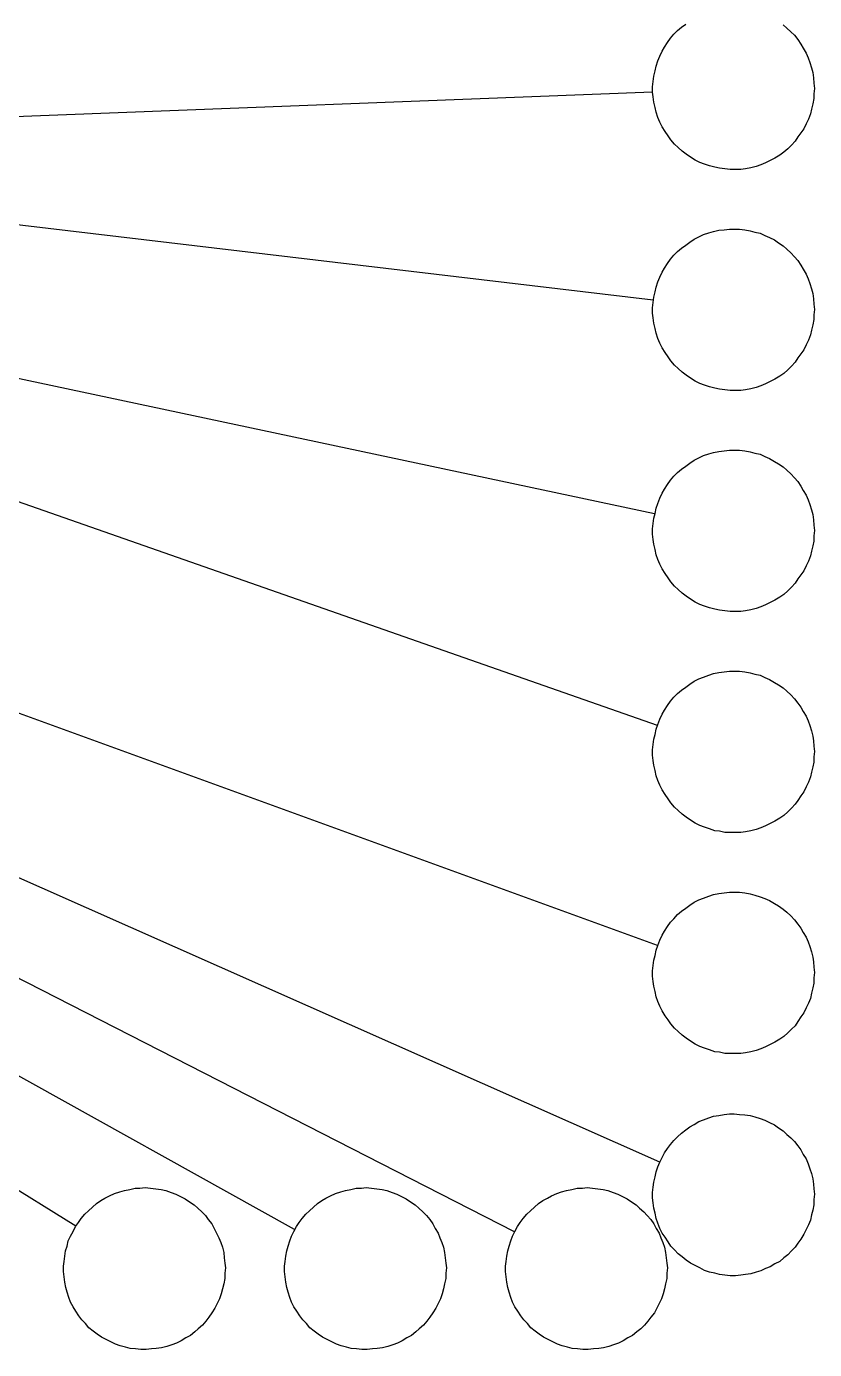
# Model space of a CAD drawing. Extents: x 9 to 432, y 44 to 411.
# Drawn here: x 187.2 to 224.8, y 52.2 to 115.4 of the extents above; entities that cross this region are included whole.
import ezdxf

# ---------------------------------------------------------------- set-up
doc = ezdxf.new("R2010")
doc.units = 0
doc.layers.get('0').update_dxf_attribs({"linetype": 'CONTINUOUS'})

msp = doc.modelspace()

# ---------------------------------------------------------------- linework, layer by layer
at = {"color": 7}
for p, q in [((217.960222, 114.863033), (218.129556, 115.060589)), ((218.129556, 115.060589), (218.298889, 115.229922)), ((218.298889, 115.229922), (218.496444, 115.399256)), ((218.496444, 115.399256), (218.694, 115.540367)), ((223.350667, 115.512144), (223.52, 115.342811)), ((223.52, 115.342811), (223.717556, 115.173478)), ((223.717556, 115.173478), (223.886889, 115.004144)), ((217.565111, 114.242144), (217.678, 114.4397)), ((217.678, 114.4397), (217.819111, 114.665478)), ((217.819111, 114.665478), (217.960222, 114.863033)), ((223.886889, 115.004144), (224.056222, 114.806589)), ((224.056222, 114.806589), (224.197333, 114.580811)), ((224.197333, 114.580811), (224.310222, 114.383256)), ((224.310222, 114.383256), (224.451333, 114.157478)), ((217.282889, 113.536589), (217.367556, 113.790589)), ((217.367556, 113.790589), (217.452222, 114.016367)), ((217.452222, 114.016367), (217.565111, 114.242144)), ((224.451333, 114.157478), (224.536, 113.9317)), ((224.536, 113.9317), (224.620667, 113.705922)), ((217.17, 113.056811), (217.226444, 113.310811)), ((217.226444, 113.310811), (217.282889, 113.536589)), ((224.620667, 113.705922), (224.705333, 113.451922)), ((224.705333, 113.451922), (224.761778, 113.226144)), ((224.761778, 113.226144), (224.79, 112.972144)), ((217.113556, 112.548811), (217.141778, 112.802811)), ((217.113556, 112.294811), (217.113556, 112.548811)), ((217.141778, 112.802811), (217.17, 113.056811)), ((224.79, 112.972144), (224.818222, 112.718144)), ((224.818222, 112.718144), (224.846444, 112.464144)), ((217.113556, 112.294811), (167.075556, 110.347478)), ((217.141778, 112.069033), (217.113556, 112.294811)), ((217.17, 111.815033), (217.141778, 112.069033)), ((224.818222, 111.984367), (224.761778, 111.730367)), ((224.846444, 112.464144), (224.818222, 112.210144)), ((224.818222, 112.210144), (224.818222, 111.984367)), ((217.226444, 111.561033), (217.17, 111.815033)), ((217.282889, 111.335256), (217.226444, 111.561033)), ((217.367556, 111.081256), (217.282889, 111.335256)), ((224.648889, 111.250589), (224.564222, 110.996589)), ((224.705333, 111.476367), (224.648889, 111.250589)), ((224.761778, 111.730367), (224.705333, 111.476367)), ((217.198222, 92.144144), (129.060222, 110.911922)), ((217.452222, 110.855478), (217.367556, 111.081256)), ((217.565111, 110.6297), (217.452222, 110.855478)), ((217.706222, 110.403922), (217.565111, 110.6297)), ((224.451333, 110.770811), (224.338444, 110.545033)), ((224.564222, 110.996589), (224.451333, 110.770811)), ((217.141778, 102.360589), (150.170444, 110.262811)), ((217.847333, 110.206367), (217.706222, 110.403922)), ((217.988444, 110.008811), (217.847333, 110.206367)), ((218.157778, 109.811256), (217.988444, 110.008811)), ((223.915111, 109.952367), (223.745778, 109.754811)), ((224.056222, 110.149922), (223.915111, 109.952367)), ((224.197333, 110.347478), (224.056222, 110.149922)), ((224.338444, 110.545033), (224.197333, 110.347478)), ((218.327111, 109.641922), (218.157778, 109.811256)), ((218.524667, 109.472589), (218.327111, 109.641922)), ((218.722222, 109.331478), (218.524667, 109.472589)), ((218.919778, 109.190367), (218.722222, 109.331478)), ((223.378889, 109.416144), (223.181333, 109.275033)), ((223.576444, 109.585478), (223.378889, 109.416144)), ((223.745778, 109.754811), (223.576444, 109.585478)), ((219.145556, 109.049256), (218.919778, 109.190367)), ((219.371333, 108.936367), (219.145556, 109.049256)), ((219.597111, 108.8517), (219.371333, 108.936367)), ((219.822889, 108.767033), (219.597111, 108.8517)), ((220.076889, 108.710589), (219.822889, 108.767033)), ((220.302667, 108.654144), (220.076889, 108.710589)), ((222.052444, 108.738811), (221.798444, 108.682367)), ((222.278222, 108.823478), (222.052444, 108.738811)), ((222.504, 108.908144), (222.278222, 108.823478)), ((222.729778, 109.021033), (222.504, 108.908144)), ((222.955556, 109.133922), (222.729778, 109.021033)), ((223.181333, 109.275033), (222.955556, 109.133922)), ((220.556667, 108.625922), (220.302667, 108.654144)), ((220.810667, 108.5977), (220.556667, 108.625922)), ((221.064667, 108.5977), (220.810667, 108.5977)), ((221.318667, 108.5977), (221.064667, 108.5977)), ((221.544444, 108.625922), (221.318667, 108.5977)), ((221.798444, 108.682367), (221.544444, 108.625922)), ((200.010889, 57.967033), (110.348889, 107.807478)), ((217.339333, 71.541922), (119.888, 106.932589)), ((189.568667, 58.136367), (112.409111, 105.888367)), ((219.540667, 105.493256), (219.794667, 105.577922)), ((219.794667, 105.577922), (220.020444, 105.634367)), ((220.020444, 105.634367), (220.274444, 105.690811)), ((220.274444, 105.690811), (220.528444, 105.719033)), ((220.528444, 105.719033), (220.782444, 105.747256)), ((220.782444, 105.747256), (221.008222, 105.747256)), ((221.008222, 105.747256), (221.262222, 105.747256)), ((221.262222, 105.747256), (221.516222, 105.719033)), ((221.516222, 105.719033), (221.770222, 105.662589)), ((221.770222, 105.662589), (221.996, 105.606144)), ((221.996, 105.606144), (222.25, 105.5497)), ((222.25, 105.5497), (222.475778, 105.436811)), ((218.496444, 104.844144), (218.694, 104.985256)), ((218.694, 104.985256), (218.891556, 105.126367)), ((218.891556, 105.126367), (219.089111, 105.267478)), ((219.089111, 105.267478), (219.314889, 105.380367)), ((219.314889, 105.380367), (219.540667, 105.493256)), ((222.475778, 105.436811), (222.701556, 105.352144)), ((222.701556, 105.352144), (222.927333, 105.239256)), ((222.927333, 105.239256), (223.124889, 105.098144)), ((223.124889, 105.098144), (223.350667, 104.957033)), ((223.350667, 104.957033), (223.52, 104.7877)), ((217.819111, 104.110367), (217.960222, 104.307922)), ((217.960222, 104.307922), (218.129556, 104.505478)), ((218.129556, 104.505478), (218.298889, 104.674811)), ((218.298889, 104.674811), (218.496444, 104.844144)), ((223.52, 104.7877), (223.717556, 104.618367)), ((223.717556, 104.618367), (223.886889, 104.420811)), ((223.886889, 104.420811), (224.056222, 104.251478)), ((217.452222, 103.461256), (217.565111, 103.687033)), ((217.565111, 103.687033), (217.678, 103.884589)), ((217.678, 103.884589), (217.819111, 104.110367)), ((224.056222, 104.251478), (224.197333, 104.0257)), ((224.197333, 104.0257), (224.310222, 103.828144)), ((224.310222, 103.828144), (224.451333, 103.602367)), ((217.282889, 102.981478), (217.367556, 103.235478)), ((217.367556, 103.235478), (217.452222, 103.461256)), ((224.451333, 103.602367), (224.536, 103.376589)), ((224.536, 103.376589), (224.620667, 103.150811)), ((224.620667, 103.150811), (224.705333, 102.896811)), ((217.141778, 102.2477), (217.17, 102.5017)), ((217.17, 102.5017), (217.226444, 102.7557)), ((217.226444, 102.7557), (217.282889, 102.981478)), ((224.705333, 102.896811), (224.761778, 102.671033)), ((224.761778, 102.671033), (224.79, 102.417033)), ((224.79, 102.417033), (224.818222, 102.163033)), ((217.113556, 101.9937), (217.141778, 102.2477)), ((217.113556, 101.7397), (217.113556, 101.9937)), ((217.141778, 101.513922), (217.113556, 101.7397)), ((224.818222, 102.163033), (224.846444, 101.909033)), ((224.846444, 101.909033), (224.818222, 101.655033)), ((210.509556, 57.854144), (125.588889, 101.259922)), ((217.17, 101.259922), (217.141778, 101.513922)), ((217.226444, 101.005922), (217.17, 101.259922)), ((224.761778, 101.175256), (224.705333, 100.921256)), ((224.818222, 101.429256), (224.761778, 101.175256)), ((224.818222, 101.655033), (224.818222, 101.429256)), ((217.339333, 82.040589), (162.955111, 101.062367)), ((217.282889, 100.780144), (217.226444, 101.005922)), ((217.367556, 100.526144), (217.282889, 100.780144)), ((217.452222, 100.300367), (217.367556, 100.526144)), ((224.648889, 100.695478), (224.564222, 100.441478)), ((224.705333, 100.921256), (224.648889, 100.695478)), ((217.565111, 100.074589), (217.452222, 100.300367)), ((217.706222, 99.848811), (217.565111, 100.074589)), ((217.847333, 99.651256), (217.706222, 99.848811)), ((224.338444, 99.989922), (224.197333, 99.792367)), ((224.451333, 100.2157), (224.338444, 99.989922)), ((224.564222, 100.441478), (224.451333, 100.2157)), ((217.988444, 99.4537), (217.847333, 99.651256)), ((218.157778, 99.256144), (217.988444, 99.4537)), ((218.327111, 99.086811), (218.157778, 99.256144)), ((223.915111, 99.397256), (223.745778, 99.1997)), ((224.056222, 99.594811), (223.915111, 99.397256)), ((224.197333, 99.792367), (224.056222, 99.594811)), ((218.524667, 98.917478), (218.327111, 99.086811)), ((218.722222, 98.776367), (218.524667, 98.917478)), ((218.919778, 98.635256), (218.722222, 98.776367)), ((219.145556, 98.494144), (218.919778, 98.635256)), ((222.955556, 98.578811), (222.729778, 98.465922)), ((223.181333, 98.719922), (222.955556, 98.578811)), ((223.378889, 98.861033), (223.181333, 98.719922)), ((223.576444, 99.030367), (223.378889, 98.861033)), ((223.745778, 99.1997), (223.576444, 99.030367)), ((219.371333, 98.381256), (219.145556, 98.494144)), ((219.597111, 98.296589), (219.371333, 98.381256)), ((219.822889, 98.211922), (219.597111, 98.296589)), ((220.076889, 98.155478), (219.822889, 98.211922)), ((220.302667, 98.099033), (220.076889, 98.155478)), ((220.556667, 98.070811), (220.302667, 98.099033)), ((220.810667, 98.042589), (220.556667, 98.070811)), ((221.064667, 98.042589), (220.810667, 98.042589)), ((221.318667, 98.042589), (221.064667, 98.042589)), ((221.544444, 98.070811), (221.318667, 98.042589)), ((221.798444, 98.127256), (221.544444, 98.070811)), ((222.052444, 98.1837), (221.798444, 98.127256)), ((222.278222, 98.268367), (222.052444, 98.1837)), ((222.504, 98.353033), (222.278222, 98.268367)), ((222.729778, 98.465922), (222.504, 98.353033)), ((219.089111, 94.712367), (219.314889, 94.825256)), ((219.314889, 94.825256), (219.540667, 94.938144)), ((219.540667, 94.938144), (219.794667, 95.022811)), ((219.794667, 95.022811), (220.020444, 95.079256)), ((220.020444, 95.079256), (220.274444, 95.1357)), ((220.274444, 95.1357), (220.528444, 95.163922)), ((220.528444, 95.163922), (220.782444, 95.192144)), ((220.782444, 95.192144), (221.008222, 95.192144)), ((221.008222, 95.192144), (221.262222, 95.192144)), ((221.262222, 95.192144), (221.516222, 95.163922)), ((221.516222, 95.163922), (221.770222, 95.107478)), ((221.770222, 95.107478), (221.996, 95.051033)), ((221.996, 95.051033), (222.25, 94.994589)), ((222.25, 94.994589), (222.475778, 94.8817)), ((222.475778, 94.8817), (222.701556, 94.797033)), ((222.701556, 94.797033), (222.927333, 94.655922)), ((217.452222, 61.184367), (142.296444, 94.486589)), ((218.298889, 94.1197), (218.496444, 94.289033)), ((218.496444, 94.289033), (218.694, 94.430144)), ((218.694, 94.430144), (218.891556, 94.571256)), ((218.891556, 94.571256), (219.089111, 94.712367)), ((222.927333, 94.655922), (223.124889, 94.543033)), ((223.124889, 94.543033), (223.350667, 94.401922)), ((223.350667, 94.401922), (223.52, 94.232589)), ((223.52, 94.232589), (223.717556, 94.063256)), ((217.678, 93.329478), (217.819111, 93.555256)), ((217.819111, 93.555256), (217.960222, 93.752811)), ((217.960222, 93.752811), (218.129556, 93.950367)), ((218.129556, 93.950367), (218.298889, 94.1197)), ((223.717556, 94.063256), (223.886889, 93.8657)), ((223.886889, 93.8657), (224.056222, 93.696367)), ((224.056222, 93.696367), (224.197333, 93.470589)), ((217.367556, 92.652144), (217.452222, 92.906144)), ((217.452222, 92.906144), (217.565111, 93.131922)), ((217.565111, 93.131922), (217.678, 93.329478)), ((224.197333, 93.470589), (224.310222, 93.273033)), ((224.310222, 93.273033), (224.451333, 93.047256)), ((224.451333, 93.047256), (224.536, 92.821478)), ((217.226444, 92.172367), (217.282889, 92.426367)), ((217.282889, 92.426367), (217.367556, 92.652144)), ((224.536, 92.821478), (224.620667, 92.5957)), ((224.620667, 92.5957), (224.705333, 92.3417)), ((224.705333, 92.3417), (224.761778, 92.115922)), ((217.113556, 91.438589), (217.141778, 91.692589)), ((217.141778, 91.692589), (217.17, 91.946589)), ((217.17, 91.946589), (217.226444, 92.172367)), ((224.761778, 92.115922), (224.79, 91.861922)), ((224.79, 91.861922), (224.818222, 91.607922)), ((217.113556, 91.184589), (217.113556, 91.438589)), ((217.141778, 90.930589), (217.113556, 91.184589)), ((224.818222, 91.607922), (224.846444, 91.353922)), ((224.846444, 91.353922), (224.818222, 91.099922)), ((224.818222, 91.099922), (224.818222, 90.845922)), ((217.17, 90.704811), (217.141778, 90.930589)), ((217.226444, 90.450811), (217.17, 90.704811)), ((217.282889, 90.196811), (217.226444, 90.450811)), ((224.705333, 90.366144), (224.648889, 90.140367)), ((224.761778, 90.620144), (224.705333, 90.366144)), ((224.818222, 90.845922), (224.761778, 90.620144)), ((217.367556, 89.971033), (217.282889, 90.196811)), ((217.452222, 89.745256), (217.367556, 89.971033)), ((217.565111, 89.519478), (217.452222, 89.745256)), ((224.564222, 89.886367), (224.451333, 89.660589)), ((224.648889, 90.140367), (224.564222, 89.886367)), ((217.706222, 89.2937), (217.565111, 89.519478)), ((217.847333, 89.096144), (217.706222, 89.2937)), ((224.197333, 89.237256), (224.056222, 89.0397)), ((224.338444, 89.434811), (224.197333, 89.237256)), ((224.451333, 89.660589), (224.338444, 89.434811)), ((217.988444, 88.898589), (217.847333, 89.096144)), ((218.157778, 88.701033), (217.988444, 88.898589)), ((218.327111, 88.5317), (218.157778, 88.701033)), ((218.524667, 88.362367), (218.327111, 88.5317)), ((223.576444, 88.475256), (223.378889, 88.305922)), ((223.745778, 88.644589), (223.576444, 88.475256)), ((223.915111, 88.842144), (223.745778, 88.644589)), ((224.056222, 89.0397), (223.915111, 88.842144)), ((218.722222, 88.221256), (218.524667, 88.362367)), ((218.919778, 88.080144), (218.722222, 88.221256)), ((219.145556, 87.939033), (218.919778, 88.080144)), ((219.371333, 87.826144), (219.145556, 87.939033)), ((222.729778, 87.910811), (222.504, 87.797922)), ((222.955556, 88.0237), (222.729778, 87.910811)), ((223.181333, 88.164811), (222.955556, 88.0237)), ((223.378889, 88.305922), (223.181333, 88.164811)), ((219.597111, 87.741478), (219.371333, 87.826144)), ((219.822889, 87.656811), (219.597111, 87.741478)), ((220.076889, 87.600367), (219.822889, 87.656811)), ((220.302667, 87.543922), (220.076889, 87.600367)), ((220.556667, 87.5157), (220.302667, 87.543922)), ((220.810667, 87.487478), (220.556667, 87.5157)), ((221.064667, 87.487478), (220.810667, 87.487478)), ((221.318667, 87.487478), (221.064667, 87.487478)), ((221.544444, 87.5157), (221.318667, 87.487478)), ((221.798444, 87.572144), (221.544444, 87.5157)), ((222.052444, 87.628589), (221.798444, 87.572144)), ((222.278222, 87.713256), (222.052444, 87.628589)), ((222.504, 87.797922), (222.278222, 87.713256)), ((218.891556, 84.016144), (219.089111, 84.157256)), ((219.089111, 84.157256), (219.314889, 84.270144)), ((219.314889, 84.270144), (219.540667, 84.354811)), ((219.540667, 84.354811), (219.794667, 84.439478)), ((219.794667, 84.439478), (220.020444, 84.524144)), ((220.020444, 84.524144), (220.274444, 84.580589)), ((220.274444, 84.580589), (220.528444, 84.608811)), ((220.528444, 84.608811), (220.782444, 84.637033)), ((220.782444, 84.637033), (221.008222, 84.637033)), ((221.008222, 84.637033), (221.262222, 84.637033)), ((221.262222, 84.637033), (221.516222, 84.608811)), ((221.516222, 84.608811), (221.770222, 84.552367)), ((221.770222, 84.552367), (221.996, 84.495922)), ((221.996, 84.495922), (222.25, 84.439478)), ((222.25, 84.439478), (222.475778, 84.326589)), ((222.475778, 84.326589), (222.701556, 84.241922)), ((222.701556, 84.241922), (222.927333, 84.100811)), ((222.927333, 84.100811), (223.124889, 83.987922)), ((218.129556, 83.395256), (218.298889, 83.564589)), ((218.298889, 83.564589), (218.496444, 83.733922)), ((218.496444, 83.733922), (218.694, 83.875033)), ((218.694, 83.875033), (218.891556, 84.016144)), ((223.124889, 83.987922), (223.350667, 83.846811)), ((223.350667, 83.846811), (223.52, 83.677478)), ((223.52, 83.677478), (223.717556, 83.508144)), ((223.717556, 83.508144), (223.886889, 83.310589)), ((217.678, 82.774367), (217.819111, 83.000144)), ((217.819111, 83.000144), (217.960222, 83.1977)), ((217.960222, 83.1977), (218.129556, 83.395256)), ((223.886889, 83.310589), (224.056222, 83.113033)), ((224.056222, 83.113033), (224.197333, 82.915478)), ((224.197333, 82.915478), (224.310222, 82.717922)), ((217.367556, 82.097033), (217.452222, 82.351033)), ((217.452222, 82.351033), (217.565111, 82.576811)), ((217.565111, 82.576811), (217.678, 82.774367)), ((224.310222, 82.717922), (224.451333, 82.492144)), ((224.451333, 82.492144), (224.536, 82.266367)), ((224.536, 82.266367), (224.620667, 82.040589)), ((217.17, 81.391478), (217.226444, 81.617256)), ((217.226444, 81.617256), (217.282889, 81.871256)), ((217.282889, 81.871256), (217.367556, 82.097033)), ((224.620667, 82.040589), (224.705333, 81.786589)), ((224.705333, 81.786589), (224.761778, 81.532589)), ((224.761778, 81.532589), (224.79, 81.306811)), ((217.113556, 80.883478), (217.141778, 81.137478)), ((217.113556, 80.629478), (217.113556, 80.883478)), ((217.141778, 81.137478), (217.17, 81.391478)), ((224.79, 81.306811), (224.818222, 81.052811)), ((224.818222, 81.052811), (224.846444, 80.798811)), ((217.141778, 80.375478), (217.113556, 80.629478)), ((217.17, 80.1497), (217.141778, 80.375478)), ((224.818222, 80.290811), (224.761778, 80.065033)), ((224.846444, 80.798811), (224.818222, 80.544811)), ((224.818222, 80.544811), (224.818222, 80.290811)), ((217.226444, 79.8957), (217.17, 80.1497)), ((217.282889, 79.6417), (217.226444, 79.8957)), ((217.367556, 79.415922), (217.282889, 79.6417)), ((224.705333, 79.811033), (224.648889, 79.585256)), ((224.761778, 80.065033), (224.705333, 79.811033)), ((217.452222, 79.190144), (217.367556, 79.415922)), ((217.565111, 78.964367), (217.452222, 79.190144)), ((224.451333, 79.105478), (224.338444, 78.8797)), ((224.564222, 79.331256), (224.451333, 79.105478)), ((224.648889, 79.585256), (224.564222, 79.331256)), ((217.706222, 78.738589), (217.565111, 78.964367)), ((217.847333, 78.541033), (217.706222, 78.738589)), ((217.988444, 78.343478), (217.847333, 78.541033)), ((224.056222, 78.456367), (223.915111, 78.287033)), ((224.197333, 78.682144), (224.056222, 78.456367)), ((224.338444, 78.8797), (224.197333, 78.682144)), ((218.157778, 78.145922), (217.988444, 78.343478)), ((218.327111, 77.976589), (218.157778, 78.145922)), ((218.524667, 77.807256), (218.327111, 77.976589)), ((218.722222, 77.666144), (218.524667, 77.807256)), ((223.378889, 77.750811), (223.181333, 77.6097)), ((223.576444, 77.920144), (223.378889, 77.750811)), ((223.745778, 78.089478), (223.576444, 77.920144)), ((223.915111, 78.287033), (223.745778, 78.089478)), ((218.919778, 77.525033), (218.722222, 77.666144)), ((219.145556, 77.383922), (218.919778, 77.525033)), ((219.371333, 77.271033), (219.145556, 77.383922)), ((219.597111, 77.186367), (219.371333, 77.271033)), ((219.822889, 77.1017), (219.597111, 77.186367)), ((220.076889, 77.017033), (219.822889, 77.1017)), ((222.278222, 77.158144), (222.052444, 77.073478)), ((222.504, 77.242811), (222.278222, 77.158144)), ((222.729778, 77.3557), (222.504, 77.242811)), ((222.955556, 77.468589), (222.729778, 77.3557)), ((223.181333, 77.6097), (222.955556, 77.468589)), ((220.302667, 76.988811), (220.076889, 77.017033)), ((220.556667, 76.932367), (220.302667, 76.988811)), ((220.810667, 76.932367), (220.556667, 76.932367)), ((221.064667, 76.932367), (220.810667, 76.932367)), ((221.318667, 76.932367), (221.064667, 76.932367)), ((221.544444, 76.960589), (221.318667, 76.932367)), ((221.798444, 77.017033), (221.544444, 76.960589)), ((222.052444, 77.073478), (221.798444, 77.017033)), ((219.794667, 73.884367), (220.020444, 73.969033)), ((220.020444, 73.969033), (220.274444, 74.025478)), ((220.274444, 74.025478), (220.528444, 74.0537)), ((220.528444, 74.0537), (220.782444, 74.081922)), ((220.782444, 74.081922), (221.008222, 74.081922)), ((221.008222, 74.081922), (221.262222, 74.081922)), ((221.262222, 74.081922), (221.516222, 74.0537)), ((221.516222, 74.0537), (221.770222, 73.997256)), ((221.770222, 73.997256), (221.996, 73.940811)), ((221.996, 73.940811), (222.25, 73.856144)), ((218.496444, 73.178811), (218.694, 73.319922)), ((218.694, 73.319922), (218.891556, 73.461033)), ((218.891556, 73.461033), (219.089111, 73.602144)), ((219.089111, 73.602144), (219.314889, 73.715033)), ((219.314889, 73.715033), (219.540667, 73.7997)), ((219.540667, 73.7997), (219.794667, 73.884367)), ((222.25, 73.856144), (222.475778, 73.771478)), ((222.475778, 73.771478), (222.701556, 73.686811)), ((222.701556, 73.686811), (222.927333, 73.5457)), ((222.927333, 73.5457), (223.124889, 73.432811)), ((223.124889, 73.432811), (223.350667, 73.263478)), ((217.960222, 72.642589), (218.129556, 72.811922)), ((218.129556, 72.811922), (218.298889, 73.009478)), ((218.298889, 73.009478), (218.496444, 73.178811)), ((223.350667, 73.263478), (223.52, 73.122367)), ((223.52, 73.122367), (223.717556, 72.953033)), ((223.717556, 72.953033), (223.886889, 72.755478)), ((223.886889, 72.755478), (224.056222, 72.557922)), ((217.565111, 72.0217), (217.678, 72.219256)), ((217.678, 72.219256), (217.819111, 72.445033)), ((217.819111, 72.445033), (217.960222, 72.642589)), ((224.056222, 72.557922), (224.197333, 72.360367)), ((224.197333, 72.360367), (224.310222, 72.162811)), ((224.310222, 72.162811), (224.451333, 71.937033)), ((217.282889, 71.316144), (217.367556, 71.541922)), ((217.367556, 71.541922), (217.452222, 71.795922)), ((217.452222, 71.795922), (217.565111, 72.0217)), ((224.451333, 71.937033), (224.536, 71.711256)), ((224.536, 71.711256), (224.620667, 71.485478)), ((224.620667, 71.485478), (224.705333, 71.231478)), ((217.141778, 70.582367), (217.17, 70.836367)), ((217.17, 70.836367), (217.226444, 71.062144)), ((217.226444, 71.062144), (217.282889, 71.316144)), ((224.705333, 71.231478), (224.761778, 70.977478)), ((224.761778, 70.977478), (224.79, 70.7517)), ((217.113556, 70.328367), (217.141778, 70.582367)), ((217.113556, 70.074367), (217.113556, 70.328367)), ((224.79, 70.7517), (224.818222, 70.4977)), ((224.818222, 70.4977), (224.846444, 70.2437)), ((224.846444, 70.2437), (224.818222, 69.9897)), ((217.141778, 69.820367), (217.113556, 70.074367)), ((217.17, 69.594589), (217.141778, 69.820367)), ((217.226444, 69.340589), (217.17, 69.594589)), ((224.761778, 69.509922), (224.705333, 69.255922)), ((224.818222, 69.7357), (224.761778, 69.509922)), ((224.818222, 69.9897), (224.818222, 69.7357)), ((217.282889, 69.086589), (217.226444, 69.340589)), ((217.367556, 68.860811), (217.282889, 69.086589)), ((224.648889, 69.001922), (224.564222, 68.776144)), ((224.705333, 69.255922), (224.648889, 69.001922)), ((217.452222, 68.635033), (217.367556, 68.860811)), ((217.565111, 68.409256), (217.452222, 68.635033)), ((217.706222, 68.183478), (217.565111, 68.409256)), ((224.338444, 68.324589), (224.197333, 68.127033)), ((224.451333, 68.550367), (224.338444, 68.324589)), ((224.564222, 68.776144), (224.451333, 68.550367)), ((217.847333, 67.985922), (217.706222, 68.183478)), ((217.988444, 67.788367), (217.847333, 67.985922)), ((218.157778, 67.590811), (217.988444, 67.788367)), ((223.915111, 67.7037), (223.745778, 67.534367)), ((224.056222, 67.901256), (223.915111, 67.7037)), ((224.197333, 68.127033), (224.056222, 67.901256)), ((218.327111, 67.421478), (218.157778, 67.590811)), ((218.524667, 67.252144), (218.327111, 67.421478)), ((218.722222, 67.111033), (218.524667, 67.252144)), ((218.919778, 66.969922), (218.722222, 67.111033)), ((223.181333, 67.054589), (222.955556, 66.913478)), ((223.378889, 67.1957), (223.181333, 67.054589)), ((223.576444, 67.365033), (223.378889, 67.1957)), ((223.745778, 67.534367), (223.576444, 67.365033)), ((219.145556, 66.828811), (218.919778, 66.969922)), ((219.371333, 66.715922), (219.145556, 66.828811)), ((219.597111, 66.631256), (219.371333, 66.715922)), ((219.822889, 66.546589), (219.597111, 66.631256)), ((220.076889, 66.461922), (219.822889, 66.546589)), ((220.302667, 66.4337), (220.076889, 66.461922)), ((220.556667, 66.377256), (220.302667, 66.4337)), ((220.810667, 66.377256), (220.556667, 66.377256)), ((221.064667, 66.377256), (220.810667, 66.377256)), ((221.318667, 66.377256), (221.064667, 66.377256)), ((221.544444, 66.405478), (221.318667, 66.377256)), ((221.798444, 66.461922), (221.544444, 66.405478)), ((222.052444, 66.518367), (221.798444, 66.461922)), ((222.278222, 66.603033), (222.052444, 66.518367)), ((222.504, 66.6877), (222.278222, 66.603033)), ((222.729778, 66.800589), (222.504, 66.6877)), ((222.955556, 66.913478), (222.729778, 66.800589)), ((219.314889, 63.1317), (219.540667, 63.216367)), ((219.540667, 63.216367), (219.794667, 63.301033)), ((219.794667, 63.301033), (220.020444, 63.3857)), ((220.020444, 63.3857), (220.274444, 63.413922)), ((220.274444, 63.413922), (220.528444, 63.470367)), ((220.528444, 63.470367), (220.782444, 63.498589)), ((220.782444, 63.498589), (221.008222, 63.498589)), ((221.008222, 63.498589), (221.262222, 63.470367)), ((221.262222, 63.470367), (221.516222, 63.442144)), ((221.516222, 63.442144), (221.770222, 63.413922)), ((221.770222, 63.413922), (221.996, 63.357478)), ((221.996, 63.357478), (222.25, 63.272811)), ((222.25, 63.272811), (222.475778, 63.188144)), ((218.298889, 62.397922), (218.496444, 62.567256)), ((218.496444, 62.567256), (218.694, 62.736589)), ((218.694, 62.736589), (218.891556, 62.8777)), ((218.891556, 62.8777), (219.089111, 62.990589)), ((219.089111, 62.990589), (219.314889, 63.1317)), ((222.475778, 63.188144), (222.701556, 63.075256)), ((222.701556, 63.075256), (222.927333, 62.962367)), ((222.927333, 62.962367), (223.124889, 62.821256)), ((223.124889, 62.821256), (223.350667, 62.680144)), ((223.350667, 62.680144), (223.52, 62.510811)), ((217.819111, 61.833478), (217.960222, 62.031033)), ((217.960222, 62.031033), (218.129556, 62.228589)), ((218.129556, 62.228589), (218.298889, 62.397922)), ((223.52, 62.510811), (223.717556, 62.341478)), ((223.717556, 62.341478), (223.886889, 62.172144)), ((223.886889, 62.172144), (224.056222, 61.974589)), ((224.056222, 61.974589), (224.197333, 61.777033)), ((217.452222, 61.184367), (217.565111, 61.410144)), ((217.565111, 61.410144), (217.678, 61.635922)), ((217.678, 61.635922), (217.819111, 61.833478)), ((224.197333, 61.777033), (224.310222, 61.551256)), ((224.310222, 61.551256), (224.451333, 61.3537)), ((224.451333, 61.3537), (224.536, 61.0997)), ((217.226444, 60.478811), (217.282889, 60.732811)), ((217.282889, 60.732811), (217.367556, 60.958589)), ((217.367556, 60.958589), (217.452222, 61.184367)), ((224.536, 61.0997), (224.620667, 60.873922)), ((224.620667, 60.873922), (224.705333, 60.648144)), ((217.141778, 59.999033), (217.17, 60.224811)), ((217.17, 60.224811), (217.226444, 60.478811)), ((224.705333, 60.648144), (224.761778, 60.394144)), ((224.761778, 60.394144), (224.79, 60.140144)), ((224.79, 60.140144), (224.818222, 59.914367)), ((190.754, 59.349922), (190.951556, 59.462811)), ((190.951556, 59.462811), (191.177333, 59.5757)), ((191.177333, 59.5757), (191.403111, 59.688589)), ((191.403111, 59.688589), (191.657111, 59.773256)), ((191.657111, 59.773256), (191.882889, 59.8297)), ((191.882889, 59.8297), (192.136889, 59.886144)), ((192.136889, 59.886144), (192.390889, 59.942589)), ((192.390889, 59.942589), (192.616667, 59.942589)), ((192.616667, 59.942589), (192.870667, 59.970811)), ((192.870667, 59.970811), (193.124667, 59.942589)), ((193.124667, 59.942589), (193.378667, 59.914367)), ((193.378667, 59.914367), (193.632667, 59.886144)), ((193.632667, 59.886144), (193.858444, 59.8297)), ((193.858444, 59.8297), (194.112444, 59.745033)), ((194.112444, 59.745033), (194.338222, 59.660367)), ((194.338222, 59.660367), (194.564, 59.547478)), ((194.564, 59.547478), (194.789778, 59.434589)), ((194.789778, 59.434589), (194.987333, 59.293478)), ((201.309111, 59.349922), (201.506667, 59.462811)), ((201.506667, 59.462811), (201.732444, 59.5757)), ((201.732444, 59.5757), (201.958222, 59.688589)), ((201.958222, 59.688589), (202.212222, 59.773256)), ((202.212222, 59.773256), (202.438, 59.8297)), ((202.438, 59.8297), (202.692, 59.886144)), ((202.692, 59.886144), (202.946, 59.942589)), ((202.946, 59.942589), (203.2, 59.942589)), ((203.2, 59.942589), (203.425778, 59.970811)), ((203.425778, 59.970811), (203.679778, 59.942589)), ((203.679778, 59.942589), (203.933778, 59.914367)), ((203.933778, 59.914367), (204.187778, 59.886144)), ((204.187778, 59.886144), (204.413556, 59.8297)), ((204.413556, 59.8297), (204.667556, 59.745033)), ((204.667556, 59.745033), (204.893333, 59.660367)), ((204.893333, 59.660367), (205.119111, 59.547478)), ((205.119111, 59.547478), (205.344889, 59.434589)), ((205.344889, 59.434589), (205.542444, 59.293478)), ((211.864222, 59.349922), (212.09, 59.462811)), ((212.09, 59.462811), (212.287556, 59.5757)), ((212.287556, 59.5757), (212.541556, 59.688589)), ((212.541556, 59.688589), (212.767333, 59.773256)), ((212.767333, 59.773256), (212.993111, 59.8297)), ((212.993111, 59.8297), (213.247111, 59.886144)), ((213.247111, 59.886144), (213.501111, 59.942589)), ((213.501111, 59.942589), (213.755111, 59.942589)), ((213.755111, 59.942589), (213.980889, 59.970811)), ((213.980889, 59.970811), (214.234889, 59.942589)), ((214.234889, 59.942589), (214.488889, 59.914367)), ((214.488889, 59.914367), (214.742889, 59.886144)), ((214.742889, 59.886144), (214.968667, 59.8297)), ((214.968667, 59.8297), (215.222667, 59.745033)), ((215.222667, 59.745033), (215.448444, 59.660367)), ((215.448444, 59.660367), (215.674222, 59.547478)), ((215.674222, 59.547478), (215.9, 59.434589)), ((215.9, 59.434589), (216.097556, 59.293478)), ((217.113556, 59.745033), (217.141778, 59.999033)), ((217.113556, 59.491033), (217.113556, 59.745033)), ((217.141778, 59.237033), (217.113556, 59.491033)), ((224.818222, 59.914367), (224.846444, 59.660367)), ((224.846444, 59.660367), (224.818222, 59.406367)), ((224.818222, 59.406367), (224.818222, 59.152367)), ((189.992, 58.700811), (190.161333, 58.870144)), ((190.161333, 58.870144), (190.358889, 59.039478)), ((190.358889, 59.039478), (190.556444, 59.208811)), ((190.556444, 59.208811), (190.754, 59.349922)), ((194.987333, 59.293478), (195.213111, 59.152367)), ((195.213111, 59.152367), (195.382444, 58.983033)), ((195.382444, 58.983033), (195.58, 58.8137)), ((195.58, 58.8137), (195.749333, 58.644367)), ((200.547111, 58.700811), (200.716444, 58.870144)), ((200.716444, 58.870144), (200.914, 59.039478)), ((200.914, 59.039478), (201.111556, 59.208811)), ((201.111556, 59.208811), (201.309111, 59.349922)), ((205.542444, 59.293478), (205.768222, 59.152367)), ((205.768222, 59.152367), (205.937556, 58.983033)), ((205.937556, 58.983033), (206.135111, 58.8137)), ((206.135111, 58.8137), (206.304444, 58.644367)), ((211.102222, 58.700811), (211.271556, 58.870144)), ((211.271556, 58.870144), (211.469111, 59.039478)), ((211.469111, 59.039478), (211.666667, 59.208811)), ((211.666667, 59.208811), (211.864222, 59.349922)), ((216.097556, 59.293478), (216.323333, 59.152367)), ((216.323333, 59.152367), (216.492667, 58.983033)), ((216.492667, 58.983033), (216.690222, 58.8137)), ((216.690222, 58.8137), (216.859556, 58.644367)), ((217.17, 58.983033), (217.141778, 59.237033)), ((217.226444, 58.757256), (217.17, 58.983033)), ((224.761778, 58.898367), (224.705333, 58.672589)), ((224.818222, 59.152367), (224.761778, 58.898367)), ((189.540444, 58.108144), (189.681556, 58.3057)), ((189.681556, 58.3057), (189.822667, 58.503256)), ((189.822667, 58.503256), (189.992, 58.700811)), ((195.749333, 58.644367), (195.890444, 58.446811)), ((195.890444, 58.446811), (196.059778, 58.249256)), ((196.059778, 58.249256), (196.172667, 58.023478)), ((200.095556, 58.108144), (200.236667, 58.3057)), ((200.236667, 58.3057), (200.377778, 58.503256)), ((200.377778, 58.503256), (200.547111, 58.700811)), ((206.304444, 58.644367), (206.473778, 58.446811)), ((206.473778, 58.446811), (206.614889, 58.249256)), ((206.614889, 58.249256), (206.727778, 58.023478)), ((210.650667, 58.108144), (210.791778, 58.3057)), ((210.791778, 58.3057), (210.932889, 58.503256)), ((210.932889, 58.503256), (211.102222, 58.700811)), ((216.859556, 58.644367), (217.028889, 58.446811)), ((217.028889, 58.446811), (217.17, 58.249256)), ((217.17, 58.249256), (217.282889, 58.023478)), ((217.282889, 58.503256), (217.226444, 58.757256)), ((217.367556, 58.277478), (217.282889, 58.503256)), ((217.452222, 58.023478), (217.367556, 58.277478)), ((224.564222, 58.192811), (224.451333, 57.967033)), ((224.648889, 58.418589), (224.564222, 58.192811)), ((224.705333, 58.672589), (224.648889, 58.418589)), ((189.201778, 57.430811), (189.314667, 57.656589)), ((189.314667, 57.656589), (189.427556, 57.882367)), ((189.427556, 57.882367), (189.540444, 58.108144)), ((196.172667, 58.023478), (196.285556, 57.7977)), ((196.285556, 57.7977), (196.398444, 57.571922)), ((196.398444, 57.571922), (196.483111, 57.346144)), ((199.785111, 57.430811), (199.869778, 57.656589)), ((199.869778, 57.656589), (199.982667, 57.882367)), ((199.982667, 57.882367), (200.095556, 58.108144)), ((206.727778, 58.023478), (206.868889, 57.7977)), ((206.868889, 57.7977), (206.953556, 57.571922)), ((206.953556, 57.571922), (207.038222, 57.346144)), ((210.340222, 57.430811), (210.424889, 57.656589)), ((210.424889, 57.656589), (210.537778, 57.882367)), ((210.537778, 57.882367), (210.650667, 58.108144)), ((217.282889, 58.023478), (217.424, 57.7977)), ((217.424, 57.7977), (217.508667, 57.571922)), ((217.565111, 57.7977), (217.452222, 58.023478)), ((217.508667, 57.571922), (217.593333, 57.346144)), ((217.706222, 57.600144), (217.565111, 57.7977)), ((217.847333, 57.374367), (217.706222, 57.600144)), ((224.197333, 57.515478), (224.056222, 57.317922)), ((224.338444, 57.741256), (224.197333, 57.515478)), ((224.451333, 57.967033), (224.338444, 57.741256)), ((189.032444, 56.697033), (189.060667, 56.951033)), ((189.060667, 56.951033), (189.145333, 57.176811)), ((189.145333, 57.176811), (189.201778, 57.430811)), ((196.483111, 57.346144), (196.567778, 57.120367)), ((196.567778, 57.120367), (196.624222, 56.866367)), ((199.587556, 56.697033), (199.644, 56.951033)), ((199.644, 56.951033), (199.700444, 57.176811)), ((199.700444, 57.176811), (199.785111, 57.430811)), ((207.038222, 57.346144), (207.122889, 57.120367)), ((207.122889, 57.120367), (207.179333, 56.866367)), ((210.142667, 56.697033), (210.199111, 56.951033)), ((210.199111, 56.951033), (210.255556, 57.176811)), ((210.255556, 57.176811), (210.340222, 57.430811)), ((217.593333, 57.346144), (217.678, 57.120367)), ((217.678, 57.120367), (217.734444, 56.866367)), ((217.988444, 57.176811), (217.847333, 57.374367)), ((218.157778, 57.007478), (217.988444, 57.176811)), ((218.327111, 56.809922), (218.157778, 57.007478)), ((223.745778, 56.951033), (223.576444, 56.753478)), ((223.915111, 57.120367), (223.745778, 56.951033)), ((224.056222, 57.317922), (223.915111, 57.120367)), ((188.976, 56.217256), (189.004222, 56.443033)), ((189.004222, 56.443033), (189.032444, 56.697033)), ((196.624222, 56.866367), (196.652444, 56.612367)), ((196.652444, 56.612367), (196.680667, 56.358367)), ((196.680667, 56.358367), (196.708889, 56.132589)), ((199.531111, 56.217256), (199.559333, 56.443033)), ((199.559333, 56.443033), (199.587556, 56.697033)), ((207.179333, 56.866367), (207.207556, 56.612367)), ((207.207556, 56.612367), (207.235778, 56.358367)), ((207.235778, 56.358367), (207.264, 56.132589)), ((210.086222, 56.217256), (210.114444, 56.443033)), ((210.114444, 56.443033), (210.142667, 56.697033)), ((217.734444, 56.866367), (217.762667, 56.612367)), ((217.762667, 56.612367), (217.790889, 56.358367)), ((217.790889, 56.358367), (217.819111, 56.132589)), ((218.524667, 56.668811), (218.327111, 56.809922)), ((218.722222, 56.499478), (218.524667, 56.668811)), ((218.919778, 56.358367), (218.722222, 56.499478)), ((219.145556, 56.245478), (218.919778, 56.358367)), ((219.371333, 56.132589), (219.145556, 56.245478)), ((222.955556, 56.330144), (222.729778, 56.189033)), ((223.181333, 56.443033), (222.955556, 56.330144)), ((223.378889, 56.612367), (223.181333, 56.443033)), ((223.576444, 56.753478), (223.378889, 56.612367)), ((188.976, 55.963256), (188.976, 56.217256)), ((189.004222, 55.709256), (188.976, 55.963256)), ((189.032444, 55.455256), (189.004222, 55.709256)), ((196.680667, 55.624589), (196.624222, 55.370589)), ((196.708889, 56.132589), (196.680667, 55.878589)), ((196.680667, 55.878589), (196.680667, 55.624589)), ((199.531111, 55.963256), (199.531111, 56.217256)), ((199.559333, 55.709256), (199.531111, 55.963256)), ((199.587556, 55.455256), (199.559333, 55.709256)), ((207.235778, 55.624589), (207.179333, 55.370589)), ((207.264, 56.132589), (207.235778, 55.878589)), ((207.235778, 55.878589), (207.235778, 55.624589)), ((210.086222, 55.963256), (210.086222, 56.217256)), ((210.114444, 55.709256), (210.086222, 55.963256)), ((210.142667, 55.455256), (210.114444, 55.709256)), ((217.790889, 55.624589), (217.734444, 55.370589)), ((217.819111, 56.132589), (217.790889, 55.878589)), ((217.790889, 55.878589), (217.790889, 55.624589)), ((219.597111, 56.0197), (219.371333, 56.132589)), ((219.822889, 55.935033), (219.597111, 56.0197)), ((220.076889, 55.878589), (219.822889, 55.935033)), ((220.302667, 55.822144), (220.076889, 55.878589)), ((220.556667, 55.793922), (220.302667, 55.822144)), ((220.810667, 55.7657), (220.556667, 55.793922)), ((221.064667, 55.7657), (220.810667, 55.7657)), ((221.318667, 55.793922), (221.064667, 55.7657)), ((221.544444, 55.822144), (221.318667, 55.793922)), ((221.798444, 55.850367), (221.544444, 55.822144)), ((222.052444, 55.935033), (221.798444, 55.850367)), ((222.278222, 55.991478), (222.052444, 55.935033)), ((222.504, 56.104367), (222.278222, 55.991478)), ((222.729778, 56.189033), (222.504, 56.104367)), ((189.088889, 55.201256), (189.032444, 55.455256)), ((189.145333, 54.975478), (189.088889, 55.201256)), ((189.23, 54.721478), (189.145333, 54.975478)), ((196.567778, 55.144811), (196.511333, 54.890811)), ((196.624222, 55.370589), (196.567778, 55.144811)), ((199.644, 55.201256), (199.587556, 55.455256)), ((199.700444, 54.975478), (199.644, 55.201256)), ((199.785111, 54.721478), (199.700444, 54.975478)), ((207.122889, 55.144811), (207.066444, 54.890811)), ((207.179333, 55.370589), (207.122889, 55.144811)), ((210.199111, 55.201256), (210.142667, 55.455256)), ((210.255556, 54.975478), (210.199111, 55.201256)), ((210.340222, 54.721478), (210.255556, 54.975478)), ((217.678, 55.144811), (217.621556, 54.890811)), ((217.734444, 55.370589), (217.678, 55.144811)), ((189.314667, 54.4957), (189.23, 54.721478)), ((189.427556, 54.269922), (189.314667, 54.4957)), ((196.313778, 54.439256), (196.200889, 54.213478)), ((196.426667, 54.665033), (196.313778, 54.439256)), ((196.511333, 54.890811), (196.426667, 54.665033)), ((199.869778, 54.4957), (199.785111, 54.721478)), ((199.982667, 54.269922), (199.869778, 54.4957)), ((206.868889, 54.439256), (206.756, 54.213478)), ((206.981778, 54.665033), (206.868889, 54.439256)), ((207.066444, 54.890811), (206.981778, 54.665033)), ((210.424889, 54.4957), (210.340222, 54.721478)), ((210.537778, 54.269922), (210.424889, 54.4957)), ((217.424, 54.439256), (217.311111, 54.213478)), ((217.536889, 54.665033), (217.424, 54.439256)), ((217.621556, 54.890811), (217.536889, 54.665033)), ((189.568667, 54.072367), (189.427556, 54.269922)), ((189.709778, 53.846589), (189.568667, 54.072367)), ((189.850889, 53.649033), (189.709778, 53.846589)), ((195.918667, 53.790144), (195.777556, 53.592589)), ((196.059778, 53.9877), (195.918667, 53.790144)), ((196.200889, 54.213478), (196.059778, 53.9877)), ((200.123778, 54.072367), (199.982667, 54.269922)), ((200.264889, 53.846589), (200.123778, 54.072367)), ((200.406, 53.649033), (200.264889, 53.846589)), ((206.473778, 53.790144), (206.332667, 53.592589)), ((206.614889, 53.9877), (206.473778, 53.790144)), ((206.756, 54.213478), (206.614889, 53.9877)), ((210.678889, 54.072367), (210.537778, 54.269922)), ((210.82, 53.846589), (210.678889, 54.072367)), ((210.961111, 53.649033), (210.82, 53.846589)), ((217.028889, 53.790144), (216.887778, 53.592589)), ((217.198222, 53.9877), (217.028889, 53.790144)), ((217.311111, 54.213478), (217.198222, 53.9877)), ((190.020222, 53.4797), (189.850889, 53.649033)), ((190.189556, 53.282144), (190.020222, 53.4797)), ((190.387111, 53.112811), (190.189556, 53.282144)), ((190.584667, 52.9717), (190.387111, 53.112811)), ((195.241333, 53.084589), (195.043778, 52.915256)), ((195.410667, 53.2257), (195.241333, 53.084589)), ((195.608222, 53.395033), (195.410667, 53.2257)), ((195.777556, 53.592589), (195.608222, 53.395033)), ((200.575333, 53.4797), (200.406, 53.649033)), ((200.744667, 53.282144), (200.575333, 53.4797)), ((200.942222, 53.112811), (200.744667, 53.282144)), ((201.139778, 52.9717), (200.942222, 53.112811)), ((205.796444, 53.084589), (205.598889, 52.915256)), ((205.965778, 53.2257), (205.796444, 53.084589)), ((206.163333, 53.395033), (205.965778, 53.2257)), ((206.332667, 53.592589), (206.163333, 53.395033)), ((211.130444, 53.4797), (210.961111, 53.649033)), ((211.299778, 53.282144), (211.130444, 53.4797)), ((211.497333, 53.112811), (211.299778, 53.282144)), ((211.694889, 52.9717), (211.497333, 53.112811)), ((216.351556, 53.084589), (216.154, 52.915256)), ((216.549111, 53.2257), (216.351556, 53.084589)), ((216.718444, 53.395033), (216.549111, 53.2257)), ((216.887778, 53.592589), (216.718444, 53.395033)), ((190.782222, 52.830589), (190.584667, 52.9717)), ((191.008, 52.7177), (190.782222, 52.830589)), ((191.233778, 52.604811), (191.008, 52.7177)), ((191.459556, 52.491922), (191.233778, 52.604811)), ((191.685333, 52.407256), (191.459556, 52.491922)), ((194.140667, 52.4637), (193.914889, 52.379033)), ((194.366444, 52.548367), (194.140667, 52.4637)), ((194.592222, 52.661256), (194.366444, 52.548367)), ((194.818, 52.802367), (194.592222, 52.661256)), ((195.043778, 52.915256), (194.818, 52.802367)), ((201.337333, 52.830589), (201.139778, 52.9717)), ((201.563111, 52.7177), (201.337333, 52.830589)), ((201.788889, 52.604811), (201.563111, 52.7177)), ((202.014667, 52.491922), (201.788889, 52.604811)), ((202.240444, 52.407256), (202.014667, 52.491922)), ((204.695778, 52.4637), (204.47, 52.379033)), ((204.921556, 52.548367), (204.695778, 52.4637)), ((205.147333, 52.661256), (204.921556, 52.548367)), ((205.373111, 52.802367), (205.147333, 52.661256)), ((205.598889, 52.915256), (205.373111, 52.802367)), ((211.892444, 52.830589), (211.694889, 52.9717)), ((212.118222, 52.7177), (211.892444, 52.830589)), ((212.344, 52.604811), (212.118222, 52.7177)), ((212.569778, 52.491922), (212.344, 52.604811)), ((212.795556, 52.407256), (212.569778, 52.491922)), ((215.250889, 52.4637), (215.025111, 52.379033)), ((215.476667, 52.548367), (215.250889, 52.4637)), ((215.702444, 52.661256), (215.476667, 52.548367)), ((215.928222, 52.802367), (215.702444, 52.661256)), ((216.154, 52.915256), (215.928222, 52.802367)), ((191.939333, 52.350811), (191.685333, 52.407256)), ((192.165111, 52.294367), (191.939333, 52.350811)), ((192.419111, 52.266144), (192.165111, 52.294367)), ((192.673111, 52.237922), (192.419111, 52.266144)), ((192.927111, 52.237922), (192.673111, 52.237922)), ((193.181111, 52.266144), (192.927111, 52.237922)), ((193.406889, 52.294367), (193.181111, 52.266144)), ((193.660889, 52.322589), (193.406889, 52.294367)), ((193.914889, 52.379033), (193.660889, 52.322589)), ((202.494444, 52.350811), (202.240444, 52.407256)), ((202.720222, 52.294367), (202.494444, 52.350811)), ((202.974222, 52.266144), (202.720222, 52.294367)), ((203.228222, 52.237922), (202.974222, 52.266144)), ((203.482222, 52.237922), (203.228222, 52.237922)), ((203.736222, 52.266144), (203.482222, 52.237922)), ((203.962, 52.294367), (203.736222, 52.266144)), ((204.216, 52.322589), (203.962, 52.294367)), ((204.47, 52.379033), (204.216, 52.322589)), ((213.049556, 52.350811), (212.795556, 52.407256)), ((213.275333, 52.294367), (213.049556, 52.350811)), ((213.529333, 52.266144), (213.275333, 52.294367)), ((213.783333, 52.237922), (213.529333, 52.266144)), ((214.037333, 52.237922), (213.783333, 52.237922)), ((214.291333, 52.266144), (214.037333, 52.237922)), ((214.545333, 52.294367), (214.291333, 52.266144)), ((214.771111, 52.322589), (214.545333, 52.294367)), ((215.025111, 52.379033), (214.771111, 52.322589))]:
    msp.add_line(p, q, dxfattribs=at)

doc.saveas('drawing.dxf')
